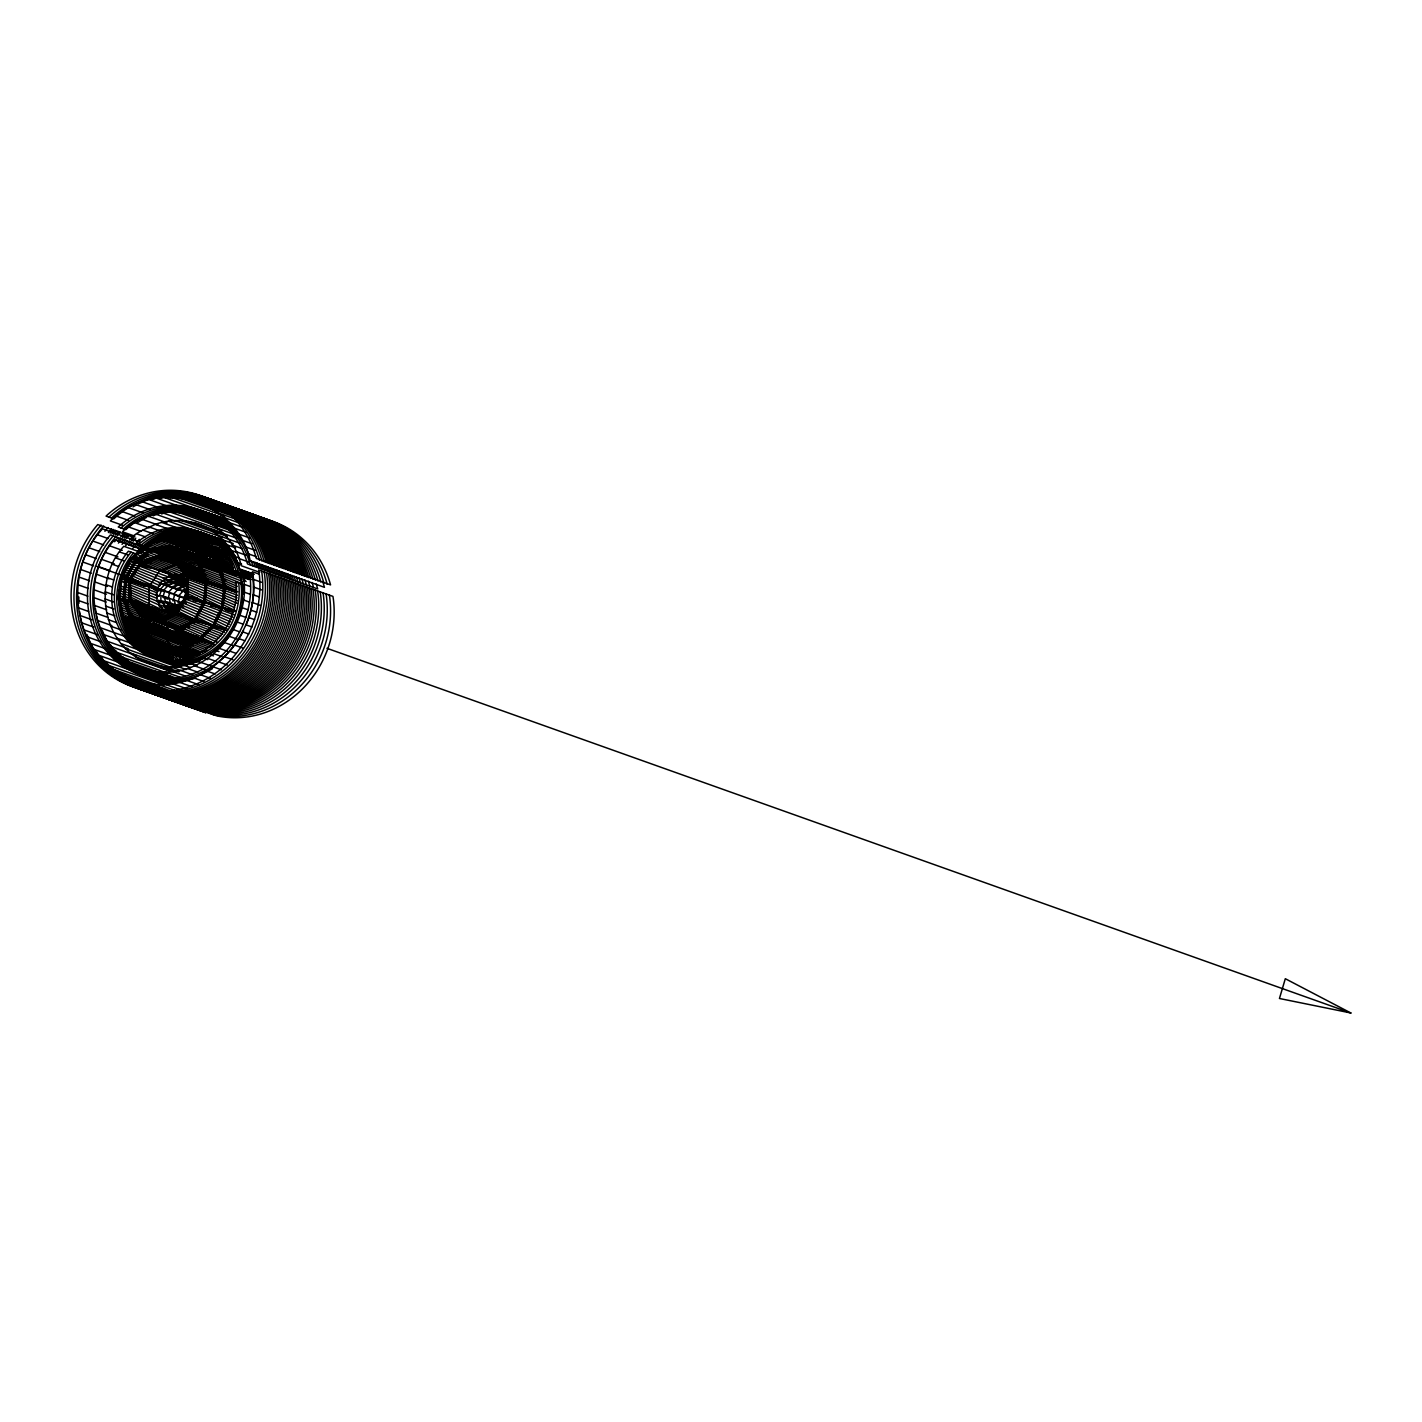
<?xml version="1.0" encoding="UTF-8"?>
<svg xmlns="http://www.w3.org/2000/svg" width="1422" height="1422" viewBox="0 0 1422 1422"><rect width="100%" height="100%" fill="white"/><g stroke="black" fill="none" stroke-linecap="round" stroke-linejoin="round"><path stroke-width="1.5" d="M141.507 549.301L114.649 539.738C79.312 577.528 90.013 649.783 141.098 667.789L172.098 678.827M124.727 579.661L123.216 598.609L133.597 602.217M224.001 589.295L205.372 582.611L203.861 601.559L233.066 611.762M120.497 578.843L118.097 597.738L125.794 600.422M157.522 594.609L156.669 601.399L159.993 602.59M171.813 678.027L151.159 670.669C203.933 682.24 252.369 627.76 243.393 576.55L251.658 579.501M164.703 590.752L162.926 597.382L167.938 599.177L169.716 592.53M172.986 600.973L174.746 594.325M178.017 602.768L179.776 596.12M184.451 597.311L186.229 590.681M183.918 601.222L184.807 597.915L96.856 566.347M187.455 598.164L188.717 594.983M190.69 599.089L192.077 595.942M195.703 600.866L197.107 597.738M120.746 577.972L129.047 560.766M221.405 607.407L213.122 624.613L225.529 629.039M214.438 625.271L222.721 608.065M134.095 561.85L125.029 578.647L159.442 590.788M195.969 619.405L205.035 602.626M140.974 564.196L130.575 580.123L157.664 589.775M149.203 586.771L159.602 570.826M177.128 613.238L187.544 597.311L204.093 603.195M195.756 619.868L197.267 617.557L179.741 609.256M113.173 535.934L109.832 540.022A87.631 80.823 -70.4 0 0 140.547 674.899L142.004 675.397M115.715 536.841L112.374 540.929A87.631 80.823 -70.4 0 0 143.089 675.806L144.529 676.303M114.613 541.729L117.955 537.64M117.706 541.071L119.928 538.334M118.399 543.08L121.759 538.991M121.332 542.351L123.572 539.631M122.025 544.359L125.385 540.271M124.958 543.648L127.198 540.929M125.669 545.657L129.011 541.569M128.602 544.946L130.824 542.226M130.415 545.586L132.637 542.866M132.228 546.244L134.468 543.506M132.921 548.252L136.281 544.164M135.854 547.523L138.094 544.804M137.667 548.181L139.907 545.461M138.378 550.19L141.72 546.101M131.108 552.163L130.237 553.176A66.994 61.786 -70.4 0 0 151.656 656.911L152.812 657.337M133.455 553.016L132.584 554.011A66.994 61.786 -70.4 0 0 154.02 657.746L155.176 658.173M160.97 583.838L156.544 588.992L161.557 590.77M101.104 525.091L100.642 525.589A101.371 93.497 -70.4 0 0 132.175 686.506L159.211 696.122M103.682 525.998L103.202 526.495A101.371 93.497 -70.4 0 0 134.752 687.43M108.054 527.562L107.592 528.06A101.371 93.497 -70.4 0 0 104.89 531.295M111.574 528.806L111.112 529.322A101.371 93.497 -70.4 0 0 108.41 532.539M113.333 529.446L112.871 529.944A101.371 93.497 -70.4 0 0 110.169 533.179M115.093 530.068L114.631 530.566A101.371 93.497 -70.4 0 0 111.947 533.801M116.871 530.69L116.391 531.206A101.371 93.497 -70.4 0 0 113.707 534.423M118.63 531.33L118.168 531.828A101.371 93.497 -70.4 0 0 115.466 535.045M120.39 531.952L119.928 532.45A101.371 93.497 -70.4 0 0 117.226 535.685M123.91 533.214L123.447 533.712A101.371 93.497 -70.4 0 0 120.746 536.929M125.669 533.837L125.207 534.334A101.371 93.497 -70.4 0 0 122.523 537.569M127.447 534.459L126.967 534.974A101.371 93.497 -70.4 0 0 124.283 538.191M129.206 535.081L128.727 535.596A101.371 93.497 -70.4 0 0 126.043 538.814M132.726 536.343L132.264 536.858A101.371 93.497 -70.4 0 0 129.562 540.076M177.892 589.419L173.253 594.396L183.314 597.969L185.642 595.498M178.283 596.191L182.923 591.214M181.323 602.217L185.944 597.24M129.562 560.019L142.733 546.581M108.943 517.128L110.969 515.262A101.371 93.497 -70.4 0 1 259.213 559.468L259.373 560.126M111.503 518.052L113.547 516.168A101.371 93.497 -70.4 0 1 261.79 560.375L261.932 561.032M121.012 527.989L122.221 526.869A87.631 80.823 -70.4 0 1 248.797 559.984L250.308 564.925M123.554 528.877L124.745 527.775A87.631 80.823 -70.4 0 1 249.472 555.895M138.912 544.199L139.907 543.328A66.994 61.786 -70.4 0 1 236.052 570.826L236.407 572.071M141.276 545.035L142.253 544.164A66.994 61.786 -70.4 0 1 238.398 571.662L238.754 572.906M143.32 545.764L144.297 544.893A66.994 61.786 -70.4 0 1 240.46 572.391L240.816 573.635M145.115 546.404L146.093 545.533A66.994 61.786 -70.4 0 1 239.34 565.458M149.594 549.763L134.77 561.068L138.912 562.543M169.04 557.673L166.925 559.273L148.563 552.447M186.264 563.485L176.684 559.415M179.652 630.23L194.476 618.926L214.953 626.16L197.107 617.308M199.116 638.14L209.709 630.053L191.597 623.032M254.218 574.381L239.714 569.227C233.386 545.657 213.478 525.98 189.233 521.625C177.839 519.474 165.93 520.541 155.016 524.416C149.95 527.331 118.577 538.671 139.907 541.249M164.188 585.011L169.858 581.491M143.462 546.066L159.939 537.996L166.143 540.2M174.426 548.359L179.136 546.066M195.116 553.993L197.765 552.696M173.715 583.038L167.743 585.864L163.21 590.823L166.552 591.996M178.745 584.833L172.773 587.659L168.223 592.601L171.582 593.792M177.803 589.455L183.794 586.628L168.685 581.243L162.73 584.087L186.264 592.405M141.24 563.965L158.162 557.122L177.466 563.859L160.615 557.708M176.31 562.277L173.875 563.272L159.584 559.13M159.868 570.613L176.79 563.752M178.497 577.243L184.593 574.772L149.701 560.552M175.653 612.598L158.749 619.459L162.89 620.916M159.211 620.934L176.115 614.073L194.743 620.721M177.839 627.564L192.343 621.681L173.999 614.926M259.764 572.337L241.171 565.707C230.151 513.84 159.353 494.181 122.47 531.775L134.877 536.183M171.547 586.895L177.786 584.922M176.577 588.672L182.816 586.717L172.755 583.127L166.534 585.1L184.967 591.676M181.607 590.468L185.784 589.17M168.329 580.283L174.657 578.754M173.36 582.078L179.687 580.532M184.682 582.327L180.487 583.358L184.718 582.327L169.627 576.959L163.317 578.505L183.42 585.668M150.714 550.883L168.347 547.31L187.633 554.082L170.782 547.932M169.342 557.531L186.975 553.94M187.971 564.161L197.143 562.294L161.735 548.661M195.436 637.518L197.978 637.003M180.558 642.14L198.191 638.567L179.563 631.919L161.93 635.51L189.037 645.161M157.931 665.78C182.46 670.846 208.519 659.968 224.178 640.86C232.07 631.368 237.687 620.028 240.531 608.012C245.81 603.319 237.19 575.092 246.113 581.545M192.077 543.168L198.707 544.217M179.456 545.977L197.249 544.253M198.085 552.607L210.172 551.434L174.159 538.049M164.863 648.414L182.656 646.708L199.204 652.609M164.916 649.996L182.709 648.272L199.276 654.173M183.545 656.626L196.272 655.4L178.265 648.716M167.458 579.803L173.857 579.572L187.26 584.353M172.453 581.598L178.888 581.367M177.483 583.393L183.918 583.162M182.514 585.171L186.815 585.029M174.906 575.892L168.56 575.306L183.634 580.674M173.555 577.101L179.936 577.688M178.603 578.896L184.967 579.465M322.723 581.562L324.465 587.322L250.219 560.89C237.83 499.264 153.576 475.855 110.365 520.914L122.736 525.322M152.047 678.312L156.9 679.165A87.631 80.823 -70.4 0 0 243.535 630.621M154.571 679.218L159.442 680.072A87.631 80.823 -70.4 0 0 207.896 671.255M156.829 680.018L161.681 680.871A87.631 80.823 -70.4 0 0 190.584 679.485M158.802 680.711L163.654 681.582A87.631 80.823 -70.4 0 0 182.371 681.938M160.615 681.351L165.467 682.222A87.631 80.823 -70.4 0 0 175.635 682.987M162.428 682.009L167.281 682.88A87.631 80.823 -70.4 0 0 175.759 683.609M164.241 682.649L169.094 683.52M166.054 683.307L169.307 683.875M162.872 660.217L164.081 660.466A66.994 61.786 -70.4 0 0 238.825 584.229L238.647 582.913M165.219 661.052L166.445 661.301A66.994 61.786 -70.4 0 0 241.171 585.064L240.993 583.749M167.281 661.781L168.489 662.03A66.994 61.786 -70.4 0 0 228.604 636.932M169.076 662.421L170.285 662.67A66.994 61.786 -70.4 0 0 177.252 666.029L178.408 666.456M170.836 663.061L172.044 663.292A66.994 61.786 -70.4 0 0 179.012 666.651L180.167 667.078L148.972 655.951A66.994 61.786 -70.4 0 1 127.553 552.216L128.407 551.203L135.499 553.745L134.646 554.74A66.994 61.786 -70.4 0 0 132.139 558.082M172.595 663.683L173.804 663.932A66.994 61.786 -70.4 0 0 185.482 664.678M174.355 664.305L175.564 664.554A66.994 61.786 -70.4 0 0 187.242 665.3M176.115 664.945L177.323 665.176A66.994 61.786 -70.4 0 0 181.198 665.692M177.892 665.567L179.101 665.816M179.652 666.189L180.861 666.438M1350.9 1012.997L1279.445 998.493L1285.31 978.709L1350.9 1012.997L326.971 648.308M210.527 605.808L222.383 608.527L203.755 601.879L194.69 618.677L213.318 625.307M138.467 565.334L150.412 568.142M185.02 598.431L189.002 599.373M192.983 600.315L204.928 603.124L186.335 596.44L175.919 612.367L194.547 619.014M141.098 548.252L147.177 549.763M211.274 626.587L225.44 630.07M144.689 690.274L145.311 690.434A101.371 93.497 -70.4 0 0 262.004 573.724L261.595 570.986M147.248 691.181L147.87 691.341A101.371 93.497 -70.4 0 0 264.581 574.63L264.154 571.893M149.541 691.999L150.163 692.159A101.371 93.497 -70.4 0 0 266.874 575.448L266.447 572.711M151.621 692.745L152.243 692.905A101.371 93.497 -70.4 0 0 268.954 576.194L268.527 573.457M153.38 693.367L154.02 693.527A101.371 93.497 -70.4 0 0 270.713 576.817L270.287 574.079M155.158 694.007L155.78 694.149A101.371 93.497 -70.4 0 0 272.473 577.439L272.064 574.719M156.918 694.629L157.54 694.789A101.371 93.497 -70.4 0 0 274.233 578.079L273.824 575.341M158.677 695.251L159.3 695.411A101.371 93.497 -70.4 0 0 276.01 578.701L275.584 575.963M160.437 695.873L161.059 696.033A101.371 93.497 -70.4 0 0 277.77 579.323L277.343 576.585M162.197 696.513L162.819 696.673A101.371 93.497 -70.4 0 0 279.53 579.963L279.103 577.225M163.957 697.135L164.579 697.295A101.371 93.497 -70.4 0 0 281.289 580.585L280.863 577.847M165.734 697.758L166.356 697.918A101.371 93.497 -70.4 0 0 283.049 581.207L282.623 578.47M167.494 698.398L168.116 698.54A101.371 93.497 -70.4 0 0 284.809 581.829L284.4 579.11M169.254 699.02L169.876 699.18A101.371 93.497 -70.4 0 0 286.586 582.469L286.16 579.732M171.013 699.642L171.635 699.802A101.371 93.497 -70.4 0 0 288.346 583.091L287.919 580.354M172.773 700.282L173.395 700.424A101.371 93.497 -70.4 0 0 290.106 583.713L289.679 580.994M174.533 700.904L175.155 701.064A101.371 93.497 -70.4 0 0 291.865 584.353L291.439 581.616M176.292 701.526L176.932 701.686A101.371 93.497 -70.4 0 0 293.625 584.975L293.199 582.238M178.07 702.166L178.692 702.308A101.371 93.497 -70.4 0 0 295.385 585.597L294.976 582.878M179.83 702.788L180.452 702.948A101.371 93.497 -70.4 0 0 297.145 586.237L296.736 583.5M181.589 703.41L182.212 703.57A101.371 93.497 -70.4 0 0 298.922 586.859L298.496 584.122M183.349 704.05L183.971 704.192A101.371 93.497 -70.4 0 0 300.682 587.482L300.255 584.762M185.109 704.672L185.731 704.832A101.371 93.497 -70.4 0 0 302.442 588.121L302.015 585.384M186.869 705.294L187.491 705.454A101.371 93.497 -70.4 0 0 304.201 588.744L303.775 586.006M188.628 705.916L189.268 706.076A101.371 93.497 -70.4 0 0 305.961 589.366L305.534 586.628M190.406 706.556L191.028 706.716A101.371 93.497 -70.4 0 0 307.721 590.006L307.312 587.268M192.219 707.196L192.841 707.356A101.371 93.497 -70.4 0 0 309.534 590.645L309.125 587.908M194.032 707.854L194.654 707.996A101.371 93.497 -70.4 0 0 311.365 591.285L310.938 588.566M196.058 708.565L196.68 708.725A101.371 93.497 -70.4 0 0 313.391 592.014L312.964 589.277M198.245 709.347L198.867 709.507A101.371 93.497 -70.4 0 0 315.577 592.796L315.151 590.059M200.644 710.2L201.284 710.36A101.371 93.497 -70.4 0 0 317.977 593.649L317.55 590.912M203.275 711.142L203.897 711.284A101.371 93.497 -70.4 0 0 320.59 594.574L320.181 591.854M206.101 712.138L206.723 712.298A101.371 93.497 -70.4 0 0 323.434 595.587L323.007 592.85M209.141 713.222L209.763 713.382A101.371 93.497 -70.4 0 0 326.473 596.671L326.047 593.934M212.447 714.413L213.087 714.573A101.371 93.497 -70.4 0 0 329.78 597.862L329.353 595.125M177.021 583.571L186.726 586.184M175.99 606.501L180.114 607.55M124.141 601.79L128.104 602.804M147.728 551.167L151.816 552.216M157.966 553.798L164.099 555.362M192.628 620.348L213.069 625.591M139.445 549.941L143.444 550.989M200.591 569.262L204.572 570.329M182.425 602.413L186.335 603.461M176.168 560.748L184.238 562.934M190.761 621.752L194.796 622.854M211.682 555.664L215.557 556.713M123.412 619.672L127.287 620.721M157.878 539.009L166.143 541.267M197.391 639.562L211.86 643.508M137.792 551.629L141.756 552.714M130.771 602.572L136.548 604.19M155.567 556.5L176.666 562.401M173.537 613.451L194.245 619.245L191.828 620.223L185.713 618.446M155.816 540.005L159.886 541.16M180.256 546.955L186.353 548.696M212.873 557.602L216.784 558.704M144.031 553.993L148.012 555.131M195.329 640.558L199.4 641.713M124.603 621.61L128.513 622.729M198.031 542.76L200.449 543.453M205.283 544.839L214.989 547.612M178.941 537.658L212.749 548.554M219.361 550.172L222.081 550.954L204.786 544.822M197.569 544.288L202.439 545.675M197.409 555.184L194.992 554.491L212.571 560.695M199.827 555.878L204.715 557.282M168.667 547.328L185.624 552.163M209.087 559.841L211.807 560.606L194.512 554.491M187.295 553.958L189.748 554.651L172.897 548.537M179.99 562.899L194.53 567.058M158.482 557.104L175.439 561.957M196.2 568.853L198.92 569.618M160.082 621.254L162.499 621.947L143.569 615.228M167.334 623.334L164.916 622.64L180.292 628.08M159.637 622.783L176.595 627.635M178.265 629.431L181.643 630.39L147.355 617.966M144.44 629.093L165.539 635.421L159.282 633.341M174.71 632.097L131.251 616.615L144.173 628.933L165.485 636.416L146.555 629.697M177.572 639.882L175.155 639.189L185.216 642.708M162.623 637.252L179.581 642.104M181.252 643.899L187.349 645.641L152.474 633.057M147.586 643.544L171.067 650.636M147.124 645.073L188.913 658.759M165.752 651.703L182.709 656.555M178.354 565.814L182.247 566.951M222.01 578.683L226.08 579.874M132.086 604.403L135.979 605.541M153.754 541.018L157.771 542.209M199.933 554.651L205.941 556.429M193.268 641.571L197.285 642.762M142.182 555.415L146.111 556.571M165.93 546.208L187.117 552.518M202.173 573.599L206.208 574.808M177.146 630.817L198.333 637.127L179.35 630.373L161.717 633.963L165.859 635.421M187.508 553.869L193.196 555.575M151.354 558.224L155.371 559.415M169.307 615.175L173.342 616.384M131.837 619.352L137.525 621.058M179.67 567.662L183.598 568.853M179.83 606.394L183.669 607.567M133.401 606.252L137.33 607.425M163.726 546.652L188.308 554.153M174.942 631.261L193.374 636.896M176.328 536.254L197.534 542.813M215.237 561.459L219.237 562.703M189.126 555.415L194.885 557.193M133.455 620.899L139.214 622.676M126.985 625.484L130.966 626.711M180.434 646.921L199.169 652.698M149.239 559.077L153.203 560.304M140.334 556.82L144.209 558.028M167.209 616.028L171.155 617.255M185.216 626L189.09 627.209M161.521 547.097L165.556 548.359M180.985 569.493L184.967 570.737M134.717 608.083L138.698 609.327M172.737 631.723L178.799 633.608M197.942 544.004L206.403 546.652M174.106 536.467L192.557 542.28M178.212 647.134L198.707 653.587M134.059 635.225L140.387 637.216M190.744 556.944L196.574 558.793M135.072 622.445L140.902 624.294M189.162 643.579L193.054 644.824M199.702 545.355L207.328 547.79M135.819 636.576L143.444 639.011M171.884 536.681L175.919 537.978M179.954 539.276L190.05 542.529M216.428 563.396L220.463 564.694M159.317 547.541L163.299 548.821M147.124 559.93L151.016 561.192M165.094 616.881L168.987 618.143M170.533 632.168L174.515 633.448M128.158 627.422L132.193 628.72M175.99 647.348L194.156 653.178M182.3 571.324L186.318 572.639M132.85 556.66L136.672 557.904M136.032 609.914L140.049 611.229M192.361 558.49L198.262 560.41M138.467 558.242L142.307 559.486M136.69 623.974L142.591 625.911M201.462 546.706L209.194 549.23M169.662 536.912L173.644 538.209M203.755 577.936L207.843 579.269M128.087 612.633L132.193 613.984M173.751 647.561L177.732 648.859M137.579 637.927L143.373 639.829M157.113 547.985L161.024 549.283M168.329 632.612L172.24 633.892M147.586 544.039L151.425 545.319M187.1 644.593L190.939 645.872M203.239 548.057L209.105 550.012M217.619 565.334L221.69 566.703M193.979 560.019L199.969 562.028M145.008 560.783L150.768 562.703M162.979 617.735L166.818 619.014M138.29 625.52L146.27 628.186M129.349 629.359L133.419 630.71M139.338 639.278L149.132 642.548M167.441 537.125L173.306 539.08M183.616 573.173L187.668 574.524M137.347 611.762L141.4 613.113M171.529 647.774L175.439 649.09M204.999 549.407L220.89 554.811M154.909 548.448L158.766 549.745M131.215 558.348L135.392 559.77M166.125 633.057L171.902 635.012M141.098 640.629L158.98 646.69L165.005 651.329M195.596 561.566L213.762 567.769L217.459 571.288L198.831 564.641L185.909 552.323M215.789 568.462L221.85 570.524M223.432 585.544L227.556 586.948M136.619 559.646L140.814 561.086M139.907 627.066L166.161 636.025M165.219 537.338L172.915 539.969M204.537 580.105L220.997 585.74M137.116 617.628L147.408 621.147L148.297 623.618L142.093 621.396M153.576 623.245L163.868 626.764M169.307 647.988L175.084 649.961M206.759 550.758L220.854 555.629M228.924 558.419L224.889 557.015L226.898 558.562M218.81 567.271L249.579 577.883M145.524 545.053L149.31 546.35M142.893 561.637L146.679 562.952M160.864 618.588L164.65 619.903M185.038 645.606L188.824 646.903M130.54 631.297L140.796 634.834M159.264 641.198L165.414 643.313M142.858 641.98L165.023 649.623M169.058 651.027L179.119 654.493M184.931 575.003L203.382 581.385M138.663 613.593L157.113 619.974L158.606 622.054M159.157 620.685L175.564 626.338M135.463 504.49L150.039 509.574M162.997 537.552L168.667 539.525M152.705 548.892L156.491 550.207M163.921 633.501L167.707 634.816M167.085 648.201L174.657 650.849M146.768 677.103L145.328 676.605A87.631 80.823 -70.4 0 1 96.518 615.744M148.759 677.814L147.301 677.299A87.631 80.823 -70.4 0 1 104.908 636.754M150.572 678.454L149.114 677.956A87.631 80.823 -70.4 0 1 110.792 645.179M152.385 679.094L150.928 678.596A87.631 80.823 -70.4 0 1 115.413 650.227M154.198 679.752L152.741 679.236A87.631 80.823 -70.4 0 1 120.301 655.062M156.011 680.391L154.571 679.894A87.631 80.823 -70.4 0 1 123.199 657.053M157.824 681.049L156.384 680.534A87.631 80.823 -70.4 0 1 127.269 660.323M159.655 681.689L158.198 681.174A87.631 80.823 -70.4 0 1 132.655 664.696M161.468 682.329L160.011 681.831A87.631 80.823 -70.4 0 1 132.068 662.883M163.281 682.987L161.824 682.471A87.631 80.823 -70.4 0 1 136.281 665.994M165.094 683.627L163.637 683.129A87.631 80.823 -70.4 0 1 138.094 666.634M193.232 708.227L158.517 695.891A101.371 93.497 -70.4 0 1 130.38 678.187M196.058 709.24L193.605 708.387A101.371 93.497 -70.4 0 1 182.958 703.41M199.098 710.325L196.645 709.471A101.371 93.497 -70.4 0 1 185.998 704.494M202.404 711.498L199.951 710.645A101.371 93.497 -70.4 0 1 189.304 705.668M194.227 540.36L215.326 547.737M192.112 539.756L224.765 551.185M208.519 552.127L220.766 556.411M183.953 550.03L205.052 557.406M181.838 549.425L214.491 560.855M197.214 563.112L221.743 571.662M173.786 559.824L194.867 567.182M171.653 559.202L200.235 569.209M156.296 618.872L160.437 620.312M168.72 623.209L174.924 625.378M154.163 618.25L180.701 627.546M157.167 632.737L165.325 635.581M179.616 640.593L185.731 642.726M141.525 628.595L166.072 637.163M186.513 644.29L178.337 641.429L180.398 643.402M162.41 647.774L166.552 649.232M160.295 647.17L166.427 649.321M174.586 652.183L180.701 654.316M144.617 643.331L179.332 655.506M189.997 539.151L224.196 551.149M187.882 538.547L223.538 551.096M179.723 548.821L213.922 560.819M177.59 548.217L213.264 560.766M169.538 558.597L199.72 569.191M167.423 557.993L187.242 564.978M189.215 565.672L201.106 569.849M152.047 617.646L180.221 627.529M149.932 617.041L179.652 627.511M155.034 632.132L165.094 635.652M152.918 631.51L164.81 635.705M174.728 639.189L184.629 642.673M158.18 646.566L166.214 649.392M170.249 650.796L176.275 652.929M156.065 645.961L179.314 654.316M108.89 665.496L164.117 684.977M222.827 533.303L237.243 538.405M185.749 537.943L222.845 551.025M183.634 537.338L202.866 544.146M175.475 547.612L193.054 553.816M173.36 547.008L212.873 561.175M165.308 557.388L182.869 563.592M184.824 564.285L200.449 569.795M163.174 556.784L182.407 563.592M184.327 564.267L199.702 569.724M147.817 616.437L179.048 627.457M145.684 615.833L162.997 621.965M150.803 630.906L166.427 636.416M174.231 639.189L185.944 643.313M148.688 630.302L165.983 636.434M173.68 639.153L185.216 643.242M153.931 645.357L171.511 651.56M151.816 644.753L179.972 654.902L169.911 650.796M172.969 652.236L180.647 654.955M187.508 668.518L197.907 672.179M192.326 500.26L230.044 513.538M205.692 505.361L230.435 514.177M185.358 498.553L214.224 508.845M218.348 510.302L228.658 513.982M211.985 508.845L234.666 516.915M178.23 497.54L217.424 511.511M217.957 512.862L238.576 520.203M171.031 497.149L224.658 516.239M223.592 517.359L240.087 523.243M163.797 497.345L225.671 519.385M228.818 522.407L243.251 527.544M156.58 498.215L181.323 507.032M233.617 527.9L245.988 532.308M198.778 517.021L227.716 527.331M149.417 499.709L167.974 506.321M191.899 514.675L224.96 526.442M205.372 520.114L230.168 528.948M184.807 513.04L224.072 527.011M211.647 523.865L230.24 530.477M177.572 512.169L216.837 526.14M237.972 533.801L250.343 538.209M217.442 528.309L231.91 533.463M142.36 501.788L156.793 506.943M170.249 512.062L221.903 530.459M194.778 522.976L221.761 532.503M241.829 540.111L252.138 543.773M188.344 521.483L223.609 533.837M162.375 512.755L189.233 522.318M181.749 520.683L216.997 533.25M218.01 535.33L240.087 543.328M175.102 520.576L222.792 537.569M155.62 514.124L176.292 521.483M245.153 546.759L255.462 550.438M222.916 539.862L233.297 543.56M168.436 521.145L224.409 541.089M128.78 507.796L143.213 512.933M231.982 544.999L242.327 548.679M148.439 516.239L167.049 522.852M227.342 544.946L235.625 547.897M161.806 522.425L178.408 528.326M247.961 553.691L256.209 556.642M235.697 551.54L246.024 555.22M122.328 511.636L134.699 516.044M231.288 550.438L237.51 552.66M141.525 519.137L158.055 525.02M155.3 524.327L167.743 528.753M223.45 550.616L179.403 536.13L202.173 544.235M226.08 551.665L197.107 541.355L211.185 552.18L229.813 558.81L215.735 547.985M181.518 536.734L217.477 549.496M201.586 544.253L178.55 536.041L160.757 537.765L166.978 539.969M214.526 549.141L220.73 551.345M234.666 556.375L238.807 557.851M238.754 558.473L249.081 562.152M148.972 526.922L161.415 531.366M203.453 546.475L178.621 537.623L160.828 539.329L214.775 558.544M116.16 516.008L128.531 520.399M134.823 522.692L149.274 527.829M230.382 559.45L211.754 552.803L221.245 568.302L250.379 578.683M237.492 562.65L241.633 564.125M214.402 554.953L210.278 553.478L196.183 542.653M214.633 555.202L210.492 553.727L220.001 569.209L236.55 575.11M142.875 530.104L153.238 533.801M181.465 545.124L187.668 547.346M180.95 545.479L187.046 547.648M128.46 526.94L140.849 531.348M258.626 573.937L252.441 571.733C263.728 632.221 206.101 697.029 143.746 682.649L168.489 691.465M216.393 559.326L160.508 539.436L144.013 547.488L152.296 550.438M217.246 561.743L169.111 545.799L187.757 552.429M171.244 546.404L188.273 552.447M137.081 533.943L145.364 536.894M189.819 553.158L204.306 558.331M206.386 559.059L212.589 561.281M195.241 555.415L168.134 545.764L150.501 549.336L154.643 550.812M204.875 559.095L210.971 561.263M251.41 577.421L233.706 571.111L233.35 569.867A66.994 61.786 -70.4 0 0 137.205 542.369L136.228 543.24L147.604 547.541M253.276 579.341L261.524 582.273M250.556 579.447L221.565 569.12L225.351 587.41L237.776 591.836M238.629 575.857L248.974 579.536M236.674 575.43L220.126 569.529L223.894 587.819M139.64 542.084L102.526 528.86C60.239 573.155 72.931 659.133 133.704 679.734L164.632 690.754M203.133 566.4L199.009 564.925L205.337 582.273L223.965 588.904L223.058 586.433M209.354 568.604L215.557 570.826M146.875 548.057L110.401 534.939L107.059 539.027A87.631 80.823 -70.4 0 0 137.774 673.904L166.907 684.266L165.45 683.769A87.631 80.823 -70.4 0 1 139.907 667.291M158.784 552.287L164.988 554.491M153.736 551.238L143.746 547.701L130.557 561.139L134.699 562.614M157.86 552.714L164.081 554.918M253.471 587.019L261.719 589.952M202.155 569.458L150.412 551.025L135.588 562.33L178.23 577.474L176.559 580.016L182.709 582.327M244.086 584.3L250.272 586.504M200.964 569.351L158.944 555.575L177.572 562.205M161.059 556.18L201.764 569.991M183.776 564.427L194.139 568.107M181.661 564.161L157.682 555.647L140.778 562.49L144.92 563.965M97.709 534.868L108.019 538.529M138.307 551.452L123.803 546.279C91.932 580.816 101.637 646.228 147.87 662.901L170.676 671.024M253.08 594.716L259.284 596.92M244.086 592.103L250.272 594.307M109.85 545.906L122.256 550.332M93.337 541.231L103.646 544.91M236.319 592.245L206.723 581.634L200.395 564.285L219.024 570.915L223.538 583.287L204.341 575.128M236.336 592.601L223.912 588.175L221.512 607.07L233.919 611.496M206.083 582.469L187.455 575.839L176.915 561.139M225.494 589.295L206.848 582.665L205.337 601.613L233.83 611.833M119.466 551.914L127.749 554.864M185.233 576.337L180.239 574.559L184.86 579.003M206.474 583.713L187.846 577.083L187.917 596.014L206.901 602.768L187.9 593.649M204.981 583.802L186.353 577.172L186.424 596.102L221.619 608.634M184.433 577.528L174.391 573.955L185.162 578.381M163.548 570.613L169.751 572.817M243.322 599.906L249.508 602.11M180.31 578.203L186.513 580.425M143.658 565.547L135.374 562.597L126.309 579.376L145.293 586.131L135.232 581.154M187.615 581.065L179.243 578.096L183.705 582.736L187.046 583.927M105.601 552.5L117.99 556.926M134.503 562.899L130.362 561.423L122.061 578.63L132.424 582.327M183.296 581.278L173.253 577.705L184.131 581.882L178.248 579.483M89.426 547.914L99.736 551.594M115.644 557.922L123.927 560.89M186.549 584.726L178.177 581.758L182.62 586.415M183.171 585.117L172.009 581.794L182.052 585.366M250.592 610.002L256.778 612.207M183.26 586.255L164.828 579.696L159.175 583.216L167.547 586.202M241.918 607.621L248.103 609.825M101.957 559.486L114.364 563.894M86.049 554.918L96.358 558.579M112.338 564.285L118.559 566.489M179.492 590.237L164.419 584.869L159.815 589.863L163.157 591.054M233.332 610.891L222.987 607.194L225.334 588.228L205.923 579.465M215.024 605.665L223.147 608.563M248.441 617.45L254.627 619.654M224.765 609.363L228.835 610.82M225.743 609.985L231.946 612.207M239.731 615.211L245.935 617.415M215.469 606.821L221.548 608.989M200.751 602.661L204.093 603.852M98.971 566.774L109.298 570.453M165.041 591.09L161.699 589.899L159.157 596.28L155.673 595.267L158.464 588.975L161.806 590.166M83.223 562.152L93.532 565.814M145.933 585.171L129.366 579.269L139.765 563.343L185.535 579.749L145.471 562.259M153.416 589.028L157.469 590.486M145.542 586.468L126.203 579.714L124.692 598.662L130.895 600.866M154.056 589.49L158.109 590.93M132.317 582.665L121.972 578.967L119.572 597.862L125.776 600.066M245.757 624.756L251.943 626.96M237.172 622.054L243.375 624.258M165.947 597.329L160.935 595.534L160.846 602.359L164.17 603.55M107.539 577.759L113.76 579.98M80.93 569.564L91.239 573.244M181.412 606.714L176.399 604.937L182.62 602.964L164.223 596.529L165.77 603.052L169.111 604.243M179.936 606.43L166.534 601.648L170.978 606.305L179.332 609.291M180.47 607.461L170.978 604.723L179.35 607.709M161.593 601.382L158.269 600.191L159.406 606.821L162.73 608.012M242.54 631.812L248.726 634.016M178.639 609.683L175.297 608.492L179.563 608.332L176.559 605.221M178.852 610.091L165.45 605.328L169.893 609.967L174.906 611.762L170.444 607.105M233.457 629.644L239.643 631.848M106.081 584.762L112.302 586.984M178.39 610.945L170.018 607.958L175.901 610.358M94.99 581.989L107.397 586.415M169.609 608.954L164.614 607.158L162.25 600.955L167.263 602.75L169.645 608.954M79.205 577.136L89.533 580.798M225.334 629.324L212.909 624.898L199.738 638.336L212.162 642.762M219.006 627.617L223.076 629.057M226.329 630.444L213.922 626.018L200.733 639.456L213.158 643.882M174.248 612.171L196.112 619.992L178.425 611.247M177.697 613.824L164.294 609.043L168.916 613.504L173.928 615.299L169.307 610.838M211.86 626.107L195.294 620.205L180.487 631.51L199.453 638.265L182.336 630.088M173.999 613.255L169.005 611.46L174.764 614.108M105.228 591.836L113.511 594.787M135.268 601.702L129.064 599.48L128.975 580.567M143.551 604.652L155.976 609.078M238.772 638.585L244.957 640.789M148.421 607.496L154.518 609.665M229.386 636.363L237.634 639.313M131.624 602.572L123.341 599.622L129.669 616.97L133.81 618.446M94.012 589.775L106.419 594.2M124.336 600.831L118.133 598.626L121.901 616.917L126.043 618.392M78.103 584.798L88.413 588.477M105.05 598.946L113.351 601.897M234.523 645.037L242.771 647.988M224.729 642.655L232.995 645.588M162.552 620.952L141.453 614.624L182.247 629.128M164.383 622.623L179.528 627.991M93.834 597.596L106.223 602.021M180.718 629.111L140.991 616.153L181.767 630.675M77.57 592.494L87.88 596.173M177.235 628.702L139.978 615.424L129.455 600.742M185.873 632.452L198.28 636.86M211.878 642.975L199.453 638.549L182.976 646.619L199.542 652.502M105.495 606.003L113.796 608.954M214.509 645.144L200.022 639.971L183.545 648.041L200.093 653.942M229.831 651.152L236.016 653.356M219.539 648.45L227.804 651.4M160.722 628.044L166.943 630.248L165.93 627.475M136.423 620.028L130.22 617.823L143.142 630.142L184.54 644.877L150.341 632.435M94.296 605.363L106.703 609.789M77.606 600.191L87.915 603.87M133.704 620.188L123.359 616.508L119.572 598.218M135.908 621.254L123.483 616.828L132.993 632.31L176.684 648.041M214.918 650.174L219.059 651.649M126.362 619.21L122.221 617.735L131.731 633.234L140.014 636.185M106.614 612.935L114.898 615.886M174.959 639.776L184.416 643.135M224.64 656.822L232.906 659.755M173.306 639.313L185.838 643.846M213.869 653.729L222.134 656.68M187.864 645.055L143.995 630.621L184.753 645.144M95.523 612.989L107.93 617.415M209.372 654.404L213.513 655.88M78.281 607.816L88.591 611.478M108.339 619.69L116.622 622.64M219.095 662.048L227.342 664.998M207.772 658.404L216.037 661.337M97.425 620.436L111.894 625.591M158.642 642.815L164.845 645.019M110.685 626.195L121.048 629.893M140.582 636.807L132.299 633.874L146.377 644.681L185.056 658.528L151.372 646.281M79.525 615.317L91.897 619.725M149.701 644.148L166.73 650.192M197.338 661.177L211.629 666.154M213.193 666.829L221.459 669.78M168.276 650.903L180.701 655.329M100.02 627.6L126.06 636.843M81.321 622.676L93.692 627.084M190.975 663.647L197.196 665.869M117.119 638.265L133.704 644.166M194.53 665.816L204.857 669.495M206.954 671.06L215.202 673.992M103.273 634.425L119.804 640.309M83.738 629.804L98.171 634.941M184.451 665.425L190.655 667.629M121.172 643.668L141.898 651.063M181.412 666.829L160.171 659.257L161.397 659.506A66.994 61.786 -70.4 0 0 236.123 583.269L235.945 581.953L243.055 584.495L243.233 585.793A66.994 61.786 -70.4 0 1 243.589 594.094M107.414 641.304L128.087 648.663M177.803 666.545L186.104 669.513M200.431 674.739L210.74 678.418M125.687 648.645L177.519 667.114M86.689 636.665L101.122 641.802M171.138 666.971L192.717 674.846M130.7 653.053L172.169 667.825M111.609 646.797L136.405 655.613M164.49 666.722L179.012 671.895M136.068 656.964L171.315 669.531M193.676 677.885L204.004 681.565M141.827 660.235L174.515 671.682M173.004 671.646L185.411 676.054M116.604 652.271L170.32 671.397M90.155 643.224L106.65 649.107M165.663 672.073L180.132 677.228M122.114 657.071L167.583 673.264M186.744 680.427L199.116 684.835M158.357 671.735L179.03 679.094M128.069 661.337L171.458 676.783M94.154 649.427L110.649 655.293M134.415 664.892L171.618 678.152M179.652 682.347L192.023 686.755M98.633 655.222L119.252 662.563M172.471 683.68L186.904 688.817M103.539 660.608L161.29 681.174M167.885 683.946L149.274 677.316L154.127 678.187A87.631 80.823 -70.4 0 0 249.988 576.408L249.739 574.79L252.512 575.786L252.76 577.403A87.631 80.823 -70.4 0 1 245.828 625.627M165.236 684.373L181.732 690.239M158.002 684.391L174.497 690.274M114.631 669.869L155.869 684.569M150.821 683.822L173.52 691.91M120.692 673.744L166.054 689.901M127.056 677.05L166.232 691.021M212.713 531.313L227.236 536.485M193.783 541.889L201.924 544.804M183.509 551.558L187.58 553.016M173.324 561.352L179.439 563.539M155.833 620.401L182.318 629.857M158.82 634.87L187.349 645.055M203.506 658.119L207.648 659.612M161.966 649.303L186.406 658.048M191.668 541.284L201.675 544.875M189.535 540.68L201.373 544.946M181.376 550.954L189.393 553.833M179.261 550.35L189.126 553.905M171.209 560.748L179.225 563.61M169.094 560.126L178.941 563.681M153.718 619.796L181.767 629.839M151.603 619.174L181.163 629.822M156.704 634.265L186.762 645.037M154.589 633.661L186.122 645.001M159.851 648.699L187.9 658.759M157.718 648.094L187.277 658.724M198.867 542.706L227.182 552.945M187.42 540.076L200.982 544.982M177.146 549.745L190.708 554.633M166.961 559.521L178.603 563.716M149.47 618.57L180.487 629.768M134.966 633.928L172.72 647.561L170.462 645.837M155.602 647.49L186.602 658.688M185.304 539.471L200.538 544.999M183.189 538.867L200.022 544.999M188.539 552.66L216.819 562.934M175.03 549.141L190.264 554.651M164.845 558.917L178.177 563.752M162.73 558.313L177.697 563.77M96.607 574.292L108.996 578.79M145.24 617.361L178.923 629.608M132.868 618.161L170.569 631.866L168.507 629.893M148.226 631.83L185.091 645.25M153.487 646.886L187.775 659.31M181.056 538.263L197.925 544.413M176.381 537.836L204.892 548.199M166.143 547.754L192.61 557.424M143.124 616.757L159.975 622.907M177.359 632.381L195.685 639.065M146.111 631.226L162.961 637.376M180.487 648.503L198.813 655.169M166.107 651.827L149.239 645.677A66.994 61.786 -70.4 0 0 173.715 664.767L174.87 665.194M200.626 544.057L227.396 553.869M212.945 554.74L231.733 561.654M178.23 562.988L202.688 571.946M131.962 601.577L169.591 615.353L167.903 613.006L130.646 599.728L141.187 614.428L178.017 627.12M124.674 618.766L137.827 623.6M136.725 635.279L173.057 648.592M158.446 540.431L213.46 560.766M156.047 557.975L180.487 566.987M252.138 602.395L260.386 605.434M197.96 640.984L212.216 646.263M190.157 554.207L218.775 564.801M201.177 566.454L219.93 573.386M125.527 601.168L133.864 604.243M134.468 619.69L170.729 633.128M202.386 545.408L227.556 554.776M222.045 571.413L244.886 579.909M168.969 560.037L179.172 563.823M193.445 621.61L211.807 628.453M120.052 600.493L126.291 602.821M138.485 636.629L171.422 648.876M142.093 549.372L148.226 551.665M225.085 590.663L237.474 595.32M206.67 585.029L223.201 591.232M187.846 579.447L206.474 586.415M139.676 566.187L174.515 579.252M134.237 564.694L138.343 566.24M203.897 604.723L220.321 610.873M186.229 599.302L202.635 605.434M130.486 582.842L157.398 592.903M126.025 582.078L130.149 583.624M121.67 581.331L125.794 582.878M212.269 627.689L224.534 632.275M173.111 664.572L171.955 664.145A66.994 61.786 -70.4 0 1 147.55 645.09M176.63 665.834L175.475 665.389A66.994 61.786 -70.4 0 1 168.525 661.941M157.22 658.919L156.065 658.475A66.994 61.786 -70.4 0 1 118.826 601.47M159.015 659.559L157.86 659.115A66.994 61.786 -70.4 0 1 122.008 614.428M160.775 660.181L159.619 659.755A66.994 61.786 -70.4 0 1 125.918 622.943M162.535 660.803L161.379 660.377A66.994 61.786 -70.4 0 1 129.1 627.386M164.294 661.426L163.139 660.999A66.994 61.786 -70.4 0 1 134.379 635.261M166.072 662.065L164.916 661.621A66.994 61.786 -70.4 0 1 136.139 635.901M167.832 662.688L166.676 662.261A66.994 61.786 -70.4 0 1 139.978 639.936M169.591 663.31L168.436 662.883A66.994 61.786 -70.4 0 1 141.738 640.575M171.351 663.95L170.196 663.505A66.994 61.786 -70.4 0 1 143.498 641.198M204.146 546.759L227.68 555.629M163.939 548.199L195.952 560.232M179.545 564.818L202.351 573.404M129.331 563.574L133.437 565.121M221.69 610.216L234.008 614.837M133.277 603.408L167.476 616.277M175.155 632.826L193.161 639.58M140.245 637.98L169.662 649.072M214.118 556.677L233.084 563.859M191.774 555.753L218.792 565.938M136.085 621.236L168.916 633.625M125.865 620.703L139.125 625.716M171.938 538.263L213.229 553.958M176.044 648.93L193.73 655.649M205.906 548.11L225.76 555.7M153.931 558.828L181.98 569.529M171.902 615.797L189.926 622.658M142.004 639.331L167.832 649.196M156.384 541.444L178.443 549.905M193.392 557.282L218.775 567.04M201.977 568.622L220.819 575.857M126.327 603.337L135.748 606.945M195.898 641.997L209.941 647.383M137.703 622.783L165.059 633.27M207.665 549.461L227.769 557.246M180.861 566.649L203.879 575.555M134.592 605.239L167.209 617.841M172.951 633.27L194.583 641.606M143.764 640.682L163.868 648.45L151.834 639.207M222.507 573.688L241.278 580.976M146.715 553.851L154.749 556.98M120.532 602.786L128.033 605.701M169.716 538.476L212.216 554.989M215.309 558.615L232.533 565.316M194.992 558.828L220.694 568.853M139.32 624.311L165.005 634.336M127.038 622.64L146.182 630.088M155.745 633.803L163.388 636.789M184.433 644.984L165.308 637.536L170.249 645.588M173.822 649.143L191.206 655.898M209.425 550.829L229.777 558.793M140.44 551.061L146.502 553.425M187.864 581.811L204.626 588.388M130.486 585.206L158.429 596.156M210.616 629.377L222.739 634.105M145.524 642.033L166.267 650.156L147.284 643.384L133.206 632.559M151.816 559.699L183.349 572.124M224.783 593.027L237.136 597.898M206.474 587.393L222.987 593.881M138.378 568.178L183.029 585.757M184.931 601.293L201.177 607.674M125.829 584.442L129.953 586.077M169.787 616.65L187.526 623.636M159.531 549.105L200.111 565.174M182.176 568.498L201.551 576.159M133.099 566.791L137.17 568.391M128.282 565.725L132.37 567.342M220.641 612.367L232.87 617.201M202.777 606.821L219.041 613.238M135.908 607.087L163.032 617.806M170.747 633.714L192.006 642.14M167.494 538.689L214.918 557.548M154.323 542.457L164.188 546.368M196.609 560.357L220.606 569.884M202.759 570.791L221.725 578.345M127.109 605.505L136.583 609.274M193.836 643.011L207.648 648.503M140.938 625.858L164.916 635.367M174.924 639.331L181.429 642.211M171.6 649.356L192.45 657.639M216.5 560.552L233.866 567.502M128.229 624.578L184.185 646.957M198.227 561.903L218.828 570.204L199.844 563.45L186.922 551.132M222.987 575.981L241.811 583.571L240.194 575.75M120.994 605.079L126.647 607.354M142.556 627.404L163.139 635.687M183.491 570.329L203.044 578.256M152.794 558.473L138.805 552.731M189.748 624.436L207.594 631.67M137.223 608.918L162.641 619.21M165.272 538.902L205.106 555.113M157.327 549.55L200.982 567.307M168.543 634.159L191.312 643.437M169.36 649.57L189.855 657.888M187.864 584.175L204.644 591.054M130.504 587.57L156.58 598.253M208.963 631.048L220.925 635.954M167.672 617.504L185.109 624.613M217.69 562.49L233.261 568.889M203.559 572.959L222.632 580.816M206.279 589.775L224.836 597.4M125.634 586.824L129.349 588.335M127.909 607.674L139.338 612.384M129.42 626.515L181.963 648.094M152.261 543.453L163.903 548.252M224.48 595.391L237.438 600.742M137.081 570.169L165.201 581.794M183.634 603.284L199.702 609.914M121.066 586.06L124.763 587.588M191.774 644.006L207.31 650.405M184.807 572.159L204.555 580.354L195.543 567.787M131.979 568.889L136.014 570.56M127.251 567.876L131.286 569.564M219.61 614.517L231.75 619.548M201.64 608.918L217.779 615.602M138.556 610.749L158.286 618.943M170.125 623.849L176.044 626.302M163.05 539.116L179.794 546.101M167.138 649.783L183.9 656.751M155.122 549.994L194.992 566.667M223.467 578.256L236.692 583.802M121.474 607.354L129.029 610.536M166.338 634.621L190.566 644.735M218.881 564.427L250.272 577.652M130.611 628.453L177.27 648.094M143 556.677L148.866 559.166M147.586 561.406L181.874 575.874M187.882 625.858L205.479 633.288M165.556 618.357L186.513 627.209M186.14 574.008L206.048 582.433M139.871 612.598L160.153 621.183M128.691 609.842L178.568 631.048M150.199 544.466L159.744 548.554M187.882 586.557L204.644 593.721M130.504 589.934L160.331 602.679M189.713 645.019L204.999 651.543M137.152 554.42L143.053 556.944M207.328 632.737L219.13 637.785M220.055 566.365L240.229 575.057M152.918 550.438L169.68 557.655M224.178 597.755L237.101 603.319M206.101 592.139L222.774 599.302M125.456 589.188L131.002 591.57M120.763 588.424L124.461 590.006M164.134 635.065L180.896 642.264M131.802 630.39L151.958 639.082M135.765 572.159L161.628 583.358M182.336 605.274L198.245 612.153M223.929 580.549L237.207 586.326M130.842 570.986L134.841 572.728M126.22 570.026L130.22 571.768M218.579 616.668L230.613 621.894M200.502 611.016L216.5 617.948M121.936 609.647L129.526 612.935M163.441 619.21L184.042 628.204M205.141 577.296L224.427 585.757M129.491 612.011L175.35 632.115L131.073 616.348L124.745 599M141.151 558.099L146.928 560.641M186.033 627.262L203.364 634.887M148.137 545.479L157.522 549.639M187.651 646.032L202.671 652.68M187.882 588.921L204.661 596.387M130.522 592.299L160.331 605.576M135.499 556.091L139.392 557.833M205.675 634.425L217.335 639.633M205.906 594.503L222.561 601.968M125.26 591.552L130.806 594.04M224.409 582.842L235.821 587.979M223.876 600.12L234.932 605.097M120.461 590.788L124.158 592.441M122.416 611.94L133.828 617.077M143.355 563.112L160.224 570.737M134.468 574.15L160.064 585.757M181.038 607.265L198.76 615.299M161.326 620.063L178.194 627.689M130.273 614.18L150.039 623.103M129.704 573.084L133.668 574.879M125.172 572.177L129.153 573.99M217.548 618.819L229.475 624.258M199.364 613.113L215.22 620.312M146.075 546.492L153.469 549.87M179.385 575.732L183.26 577.51M139.303 559.504L144.991 562.117M184.185 628.684L201.249 636.505M185.607 647.028L200.36 653.818M187.9 591.285L204.679 599.035M130.522 594.663L167.814 612.669L130.54 599.409L130.469 580.478M224.872 585.117L236.336 590.45M122.879 614.215L132.424 618.659M133.864 557.78L137.685 559.575M205.71 596.867L222.347 604.634M125.065 593.916L130.611 596.511M204.021 636.096L217.442 642.353M223.574 602.484L234.612 607.656M120.159 593.134L123.838 594.858M133.17 576.141L158.5 588.157M128.567 575.181L132.495 577.048M124.141 574.328L128.087 576.212M216.5 620.97L228.338 626.604M198.245 615.211L215.913 623.6M137.454 560.926L143.053 563.592M130.54 597.027L149.523 606.163M205.532 599.231L222.134 607.301M124.887 596.28L132.264 599.871M132.21 559.468L135.997 561.299M202.386 637.785L213.727 643.295M223.29 604.83L236.123 611.105M119.875 595.498L123.536 597.293M131.873 578.132L149.541 586.895M127.447 577.279L131.339 579.216M123.11 576.479L130.931 580.372M215.469 623.12L227.218 628.951M205.55 557.762L218.473 570.08M149.879 623.245L160.917 633.785M159.939 635.012L161.77 636.772M184.256 579.874L187.26 582.984M183.189 583.535L186.175 586.646M171.529 603.426L176.008 608.101M201.871 579.287L204.875 583.482L186.246 576.834L175.724 562.152M149.274 606.376L159.815 621.058M237.154 570.489L239.874 574.932M147.532 632.292L151.621 638.958M170.64 608.74L172.684 612.633M184.54 580.905L186.904 587.108M172.293 604.528L173.893 608.687M166.054 623.369L168.329 629.608M147.87 617.983L149.701 622.978M316.199 583.98L317.693 588.939L247.517 563.947L246.024 558.988A87.631 80.823 -70.4 0 0 119.448 525.891L118.239 526.993L125.794 529.677L127.002 528.575A87.631 80.823 -70.4 0 1 241.402 538.476M312.076 582.522L313.587 587.464M308.307 581.171L309.818 586.131M304.895 579.963L306.405 584.904M301.802 578.861L303.313 583.802M298.976 577.847L300.469 582.807M296.398 576.941L297.909 581.882M294.087 576.106L295.58 581.065M291.972 575.359L293.483 580.3M290.052 574.666L291.563 579.625M288.239 574.026L289.733 578.985M286.426 573.368L287.919 578.327M284.596 572.728L286.106 577.688M282.782 572.088L284.293 577.03M280.969 571.431L282.48 576.39M279.156 570.791L280.667 575.75M277.343 570.151L278.854 575.092M275.53 569.493L277.023 574.452M273.699 568.853L275.21 573.795M271.886 568.196L273.397 573.155M270.073 567.556L271.584 572.515M268.26 566.916L269.771 571.857M266.447 566.258L267.958 571.217M264.634 565.618L266.127 570.577M262.821 564.961L264.314 569.92M260.99 564.321L262.501 569.28M259.177 563.681L260.688 568.622M257.364 563.023L258.875 567.982M255.551 562.383L257.062 567.342M253.578 561.672L255.089 566.631M251.339 560.872L252.832 565.832M249.65 576.781L249.294 575.537A66.994 61.786 -70.4 0 0 247.961 571.697M247.89 576.159L247.535 574.915A66.994 61.786 -70.4 0 0 246.184 571.075M246.13 575.537L245.775 574.275A66.994 61.786 -70.4 0 0 244.424 570.435M244.371 574.897L244.015 573.653A66.994 61.786 -70.4 0 0 242.664 569.813M242.593 574.275L242.255 573.03A66.994 61.786 -70.4 0 0 240.905 569.191M327.149 584.264L326.989 583.607A101.371 93.497 -70.4 0 0 259.248 517.359M323.843 583.091L323.683 582.433A101.371 93.497 -70.4 0 0 255.924 516.186M320.785 582.007L320.643 581.349A101.371 93.497 -70.4 0 0 250.965 514.711M317.959 580.994L317.799 580.336A101.371 93.497 -70.4 0 0 248.139 513.715M315.346 580.069L315.186 579.394A101.371 93.497 -70.4 0 0 247.446 513.164M312.947 579.198L312.787 578.541A101.371 93.497 -70.4 0 0 243.109 511.92M310.76 578.434L310.6 577.759A101.371 93.497 -70.4 0 0 242.842 511.529M308.716 577.705L308.574 577.048A101.371 93.497 -70.4 0 0 238.896 510.409M306.903 577.065L306.743 576.39A101.371 93.497 -70.4 0 0 239.003 510.16M305.09 576.408L304.93 575.75A101.371 93.497 -70.4 0 0 235.27 509.129M303.33 575.786L303.17 575.128A101.371 93.497 -70.4 0 0 235.43 508.88M301.571 575.146L301.411 574.488A101.371 93.497 -70.4 0 0 231.733 507.867M299.811 574.524L299.651 573.866A101.371 93.497 -70.4 0 0 231.893 507.636M298.033 573.901L297.891 573.244A101.371 93.497 -70.4 0 0 228.213 506.605M296.274 573.279L296.114 572.604A101.371 93.497 -70.4 0 0 226.454 505.983M294.514 572.639L294.354 571.982A101.371 93.497 -70.4 0 0 226.613 505.752M292.754 572.017L292.594 571.36A101.371 93.497 -70.4 0 0 222.934 504.721M290.995 571.395L290.835 570.72A101.371 93.497 -70.4 0 0 223.094 504.49M289.235 570.755L289.075 570.098A101.371 93.497 -70.4 0 0 219.397 503.477M287.475 570.133L287.315 569.475A101.371 93.497 -70.4 0 0 219.557 503.228M285.698 569.511L285.555 568.836A101.371 93.497 -70.4 0 0 198.262 500.686M283.938 568.871L283.778 568.213A101.371 93.497 -70.4 0 0 190.566 500.348M282.178 568.249L282.018 567.591A101.371 93.497 -70.4 0 0 190.779 499.584M280.418 567.627L280.258 566.969A101.371 93.497 -70.4 0 0 187.046 499.104M278.659 566.987L278.499 566.329A101.371 93.497 -70.4 0 0 185.287 498.464M276.899 566.365L276.739 565.707A101.371 93.497 -70.4 0 0 183.509 497.842M275.139 565.743L274.979 565.085A101.371 93.497 -70.4 0 0 175.83 497.896M273.362 565.103L273.22 564.445A101.371 93.497 -70.4 0 0 170.142 497.931M271.602 564.481L271.442 563.823A101.371 93.497 -70.4 0 0 166.427 497.718M269.842 563.859L269.682 563.201A101.371 93.497 -70.4 0 0 160.757 498.02M268.083 563.236L267.923 562.561A101.371 93.497 -70.4 0 0 151.301 499.762M266.323 562.597L266.163 561.939A101.371 93.497 -70.4 0 0 138.361 503.939M264.243 561.85L264.083 561.192A101.371 93.497 -70.4 0 0 115.84 516.986L113.796 518.87L106.063 516.097L108.09 514.231A101.371 93.497 -70.4 0 1 256.333 558.437L330.562 584.886A101.371 93.497 -70.4 0 0 266.643 519.545M183.385 585.011L184.931 591.534M179.296 601.897L180.096 605.168M174.266 600.102L175.457 605.008M169.236 598.324L170.409 603.212M163.263 601.968L164.152 606.963M149.097 587.108L149.168 606.039M119.11 593.116A66.994 61.786 -70.4 0 1 119.626 588.957M122.63 576.728A66.994 61.786 -70.4 0 1 124.087 572.782M125.776 568.924A66.994 61.786 -70.4 0 1 127.696 565.192M204.999 657.906A66.994 61.786 -70.4 0 1 170.285 662.67M154.447 541.302A66.994 61.786 -70.4 0 1 235.074 555.682M199.258 661.39A66.994 61.786 -70.4 0 1 172.044 663.292M159.708 539.845A66.994 61.786 -70.4 0 1 229.031 547.417M193.303 663.861A66.994 61.786 -70.4 0 1 189.393 664.394M165.059 538.6A66.994 61.786 -70.4 0 1 227.84 545.461M174.266 536.218A66.994 61.786 -70.4 0 1 223.236 541.569M179.847 535.703A66.994 61.786 -70.4 0 1 225.014 542.191M249.721 572.319A66.994 61.786 -70.4 0 1 251.054 576.159M181.607 536.325A66.994 61.786 -70.4 0 1 223.378 540.893M251.481 572.942A66.994 61.786 -70.4 0 1 252.814 576.799M179.545 538.103A66.994 61.786 -70.4 0 1 225.156 541.515M185.127 537.587A66.994 61.786 -70.4 0 1 223.414 540.467A66.994 61.786 -70.4 0 0 219.628 539.08M186.886 538.209A66.994 61.786 -70.4 0 1 210.278 536.841M214.1 537.516A66.994 61.786 -70.4 0 1 221.565 539.649M165.219 659.879A66.994 61.786 -70.4 0 1 151.07 646.335M188.646 538.849A66.994 61.786 -70.4 0 1 215.86 538.138M166.996 660.501A66.994 61.786 -70.4 0 1 152.847 646.974M190.424 539.471A66.994 61.786 -70.4 0 1 213.798 538.085M217.637 538.778A66.994 61.786 -70.4 0 1 221.405 539.72M165.592 658.83A66.994 61.786 -70.4 0 1 154.607 647.597M192.183 540.093A66.994 61.786 -70.4 0 1 211.682 538.298M219.397 539.4A66.994 61.786 -70.4 0 1 223.165 540.342M177.235 665.674A66.994 61.786 -70.4 0 1 173.804 663.825M167.352 659.452A66.994 61.786 -70.4 0 1 156.367 648.219M193.943 540.733A66.994 61.786 -70.4 0 1 213.442 538.92M178.994 666.296A66.994 61.786 -70.4 0 1 175.581 664.465M169.111 660.092A66.994 61.786 -70.4 0 1 158.126 648.859M195.703 541.355A66.994 61.786 -70.4 0 1 211.309 539.382M170.889 660.715A66.994 61.786 -70.4 0 1 159.886 649.481M197.462 541.978A66.994 61.786 -70.4 0 1 213.069 540.022M169.645 658.83A66.994 61.786 -70.4 0 1 161.646 650.103M195.401 543.737A66.994 61.786 -70.4 0 1 214.829 540.644M171.618 659.524A66.994 61.786 -70.4 0 1 163.619 650.814M201.213 543.311A66.994 61.786 -70.4 0 1 216.802 541.355M173.857 660.323A66.994 61.786 -70.4 0 1 165.876 651.614M203.453 544.111A66.994 61.786 -70.4 0 1 215.131 542.244M173.52 658.51A66.994 61.786 -70.4 0 1 168.383 652.502M205.959 544.999A66.994 61.786 -70.4 0 1 217.637 543.133M176.364 659.524A66.994 61.786 -70.4 0 1 171.209 653.516M208.785 546.012A66.994 61.786 -70.4 0 1 220.481 544.146M179.563 660.661A66.994 61.786 -70.4 0 1 174.408 654.653M211.985 547.15A66.994 61.786 -70.4 0 1 219.77 545.657M180.505 659.026A66.994 61.786 -70.4 0 1 178.017 655.933M215.593 548.448A66.994 61.786 -70.4 0 1 223.361 546.937M194.618 707.872A101.371 93.497 -70.4 0 0 203.524 711.924L205.994 712.778L129.295 685.475A101.371 93.497 -70.4 0 1 97.763 524.558L134.024 537.48A101.371 93.497 -70.4 0 0 131.322 540.698M137.045 688.248A101.371 93.497 -70.4 0 1 80.574 617.841M80.219 615.797A101.371 93.497 -70.4 0 1 79.632 611.673M78.939 603.337A101.371 93.497 -70.4 0 1 78.85 597.027M139.125 688.977A101.371 93.497 -70.4 0 1 86.973 634.514M132.975 506.89A101.371 93.497 -70.4 0 1 136.548 504.881M140.885 689.617A101.371 93.497 -70.4 0 1 96.554 651.685M177.892 702.788A101.371 93.497 -70.4 0 1 167.245 697.811M157.344 691.43A101.371 93.497 -70.4 0 1 149.772 685.084M213.691 507.743A101.371 93.497 -70.4 0 1 223.556 507.707M179.705 703.446A101.371 93.497 -70.4 0 1 170.8 699.393M159.157 692.07A101.371 93.497 -70.4 0 1 150.163 684.373M215.504 508.383A101.371 93.497 -70.4 0 1 223.414 508.276M176.132 702.166A101.371 93.497 -70.4 0 1 165.485 697.189M155.585 690.79A101.371 93.497 -70.4 0 1 148.012 684.462M211.931 507.121A101.371 93.497 -70.4 0 1 221.796 507.085M174.373 701.544A101.371 93.497 -70.4 0 1 165.45 697.491M153.825 690.168A101.371 93.497 -70.4 0 1 146.253 683.84M214.118 506.339A101.371 93.497 -70.4 0 1 220.037 506.463M172.613 700.904A101.371 93.497 -70.4 0 1 161.966 695.927M155.265 691.821A101.371 93.497 -70.4 0 1 144.493 683.2M206.421 506.001A101.371 93.497 -70.4 0 1 222.205 506.125M170.853 700.282A101.371 93.497 -70.4 0 1 161.93 696.229M155.14 692.283A101.371 93.497 -70.4 0 1 141.293 681.209M136.619 542.582A101.371 93.497 -70.4 0 1 139.303 539.365M206.634 505.237A101.371 93.497 -70.4 0 1 222.401 505.717M169.076 699.66A101.371 93.497 -70.4 0 1 158.446 694.683M153.38 691.661A101.371 93.497 -70.4 0 1 140.956 681.956M202.902 504.739A101.371 93.497 -70.4 0 1 220.641 505.077M167.316 699.02A101.371 93.497 -70.4 0 1 158.411 694.985M151.621 691.021A101.371 93.497 -70.4 0 1 142.147 683.964M133.081 541.338A101.371 93.497 -70.4 0 1 135.783 538.103M203.115 503.975A101.371 93.497 -70.4 0 1 218.864 504.455M165.556 698.398A101.371 93.497 -70.4 0 1 156.651 694.345M149.861 690.399A101.371 93.497 -70.4 0 1 137.436 680.694M201.355 503.352A101.371 93.497 -70.4 0 1 217.104 503.832M163.797 697.775A101.371 93.497 -70.4 0 1 153.149 692.798M151.443 691.821A101.371 93.497 -70.4 0 1 135.677 680.072M197.622 502.855A101.371 93.497 -70.4 0 1 221.157 504.099M162.037 697.135A101.371 93.497 -70.4 0 1 133.917 679.432M197.836 502.09A101.371 93.497 -70.4 0 1 217.477 503.121M160.277 696.513A101.371 93.497 -70.4 0 1 130.717 677.441M196.076 501.468A101.371 93.497 -70.4 0 1 217.637 502.837M156.74 695.269A101.371 93.497 -70.4 0 1 128.62 677.565M154.98 694.629A101.371 93.497 -70.4 0 1 125.42 675.557M153.221 694.007A101.371 93.497 -70.4 0 1 123.661 674.935M151.461 693.385A101.371 93.497 -70.4 0 1 121.901 674.312M149.701 692.745A101.371 93.497 -70.4 0 1 117.368 670.828M147.941 692.123A101.371 93.497 -70.4 0 1 115.591 670.206M146.182 691.501A101.371 93.497 -70.4 0 1 112.498 668.109M144.404 690.861A101.371 93.497 -70.4 0 1 106.881 662.901M142.644 690.239A101.371 93.497 -70.4 0 1 101.566 657.408M181.536 704.086A101.371 93.497 -70.4 0 1 170.889 699.109M159.406 691.519A101.371 93.497 -70.4 0 1 153.398 686.382M217.317 509.04A101.371 93.497 -70.4 0 1 225.227 508.916M183.562 704.814A101.371 93.497 -70.4 0 1 172.915 699.837M161.45 692.247A101.371 93.497 -70.4 0 1 155.425 687.11M217.37 509.894A101.371 93.497 -70.4 0 1 223.307 509.609M185.749 705.596A101.371 93.497 -70.4 0 1 176.826 701.544M160.579 690.523A101.371 93.497 -70.4 0 1 157.629 687.893M219.575 510.676A101.371 93.497 -70.4 0 1 225.494 510.391M188.148 706.45A101.371 93.497 -70.4 0 1 177.501 701.473M162.979 691.376A101.371 93.497 -70.4 0 1 160.028 688.746M221.974 511.529A101.371 93.497 -70.4 0 1 227.893 511.245M190.761 707.374A101.371 93.497 -70.4 0 1 181.856 703.339M164.099 691.003A101.371 93.497 -70.4 0 1 161.201 688.301M226.56 512.329A101.371 93.497 -70.4 0 1 230.524 512.187M212.5 668.607A87.631 80.823 -70.4 0 1 209.443 670.402M195.596 678.116A87.631 80.823 -70.4 0 1 192.254 679.076M95.932 612.207A87.631 80.823 -70.4 0 1 95.487 608.616M148.226 516.577A87.631 80.823 -70.4 0 1 236.656 531.33M104.179 635.154A87.631 80.823 -70.4 0 1 102.224 630.213M137.49 522.745A87.631 80.823 -70.4 0 1 146.644 517.359M162.677 678.738A87.631 80.823 -70.4 0 1 156.26 673.104M211.025 521.127A87.631 80.823 -70.4 0 1 219.575 520.896M164.614 679.414A87.631 80.823 -70.4 0 1 158.18 673.797M209.532 522.158A87.631 80.823 -70.4 0 1 223.201 521.661M164.081 678.01A87.631 80.823 -70.4 0 1 160.277 674.543M215.06 522.549A87.631 80.823 -70.4 0 1 220.197 522.318M166.392 678.827A87.631 80.823 -70.4 0 1 162.606 675.361M213.975 523.74A87.631 80.823 -70.4 0 1 222.507 523.136M167.672 678.614A87.631 80.823 -70.4 0 1 165.165 676.285M219.948 524.291A87.631 80.823 -70.4 0 1 225.085 524.06M160.402 678.472A87.631 80.823 -70.4 0 1 152.616 671.806M207.399 519.83A87.631 80.823 -70.4 0 1 217.637 519.67M162.232 679.112A87.631 80.823 -70.4 0 1 154.429 672.464M209.212 520.47A87.631 80.823 -70.4 0 1 219.45 520.328M158.589 677.832A87.631 80.823 -70.4 0 1 150.803 671.166M205.586 519.172A87.631 80.823 -70.4 0 1 215.824 519.03M159.548 679.147A87.631 80.823 -70.4 0 1 148.99 670.509M203.773 518.532A87.631 80.823 -70.4 0 1 219.095 518.817M166.516 683.627A87.631 80.823 -70.4 0 1 163.53 682.062M159.157 679.432A87.631 80.823 -70.4 0 1 147.177 669.869M201.96 517.892A87.631 80.823 -70.4 0 1 217.282 518.177M222.312 518.959A87.631 80.823 -70.4 0 1 225.618 519.67M166.232 683.715A87.631 80.823 -70.4 0 1 163.192 682.205M157.344 678.792A87.631 80.823 -70.4 0 1 145.364 669.229M200.129 517.235A87.631 80.823 -70.4 0 1 220.499 518.319M222.152 518.639A87.631 80.823 -70.4 0 1 225.44 519.421A87.631 80.823 -70.4 0 0 182.3 513.306M167.281 684.409A87.631 80.823 -70.4 0 1 158.073 680.107M156.598 679.272A87.631 80.823 -70.4 0 1 141.72 667.931M196.503 515.955A87.631 80.823 -70.4 0 1 216.855 517.021M218.526 517.359A87.631 80.823 -70.4 0 1 225.067 519.066M167.512 684.426A87.631 80.823 -70.4 0 1 159.886 680.765M155.513 678.152A87.631 80.823 -70.4 0 1 143.533 668.571M198.316 516.595A87.631 80.823 -70.4 0 1 216.997 517.359M218.668 517.661A87.631 80.823 -70.4 0 1 223.627 518.781M194.69 515.297A87.631 80.823 -70.4 0 1 224.872 518.941M189.464 515.013A87.631 80.823 -70.4 0 1 223.058 518.301M180.487 512.649A87.631 80.823 -70.4 0 1 225.174 519.581M171.778 512.293A87.631 80.823 -70.4 0 1 230.328 523.42M178.674 512.009A87.631 80.823 -70.4 0 1 227.84 521.359M187.651 514.355A87.631 80.823 -70.4 0 1 225.991 519.421M189.25 513.36A87.631 80.823 -70.4 0 1 224.178 518.781M166.587 512.453A87.631 80.823 -70.4 0 1 231.288 524.736M161.593 513.929A87.631 80.823 -70.4 0 1 164.916 512.898M158.126 513.857A87.631 80.823 -70.4 0 1 233.475 527.295M153.238 515.777A87.631 80.823 -70.4 0 1 156.491 514.462M219.681 549.887A66.994 61.786 -70.4 0 1 223.556 549.016M222.774 525.305A87.631 80.823 -70.4 0 1 226.205 525.109M222.472 526.762A87.631 80.823 -70.4 0 1 225.885 526.407M142.431 689.403L216.659 715.835A101.371 93.497 -70.4 0 0 333.37 599.124L332.944 596.387L258.697 569.955L259.124 572.693A101.371 93.497 -70.4 0 1 142.431 689.403M165.592 606.945L160.597 605.168L163.619 610.998L168.631 612.775L165.592 606.945"/></g></svg>
